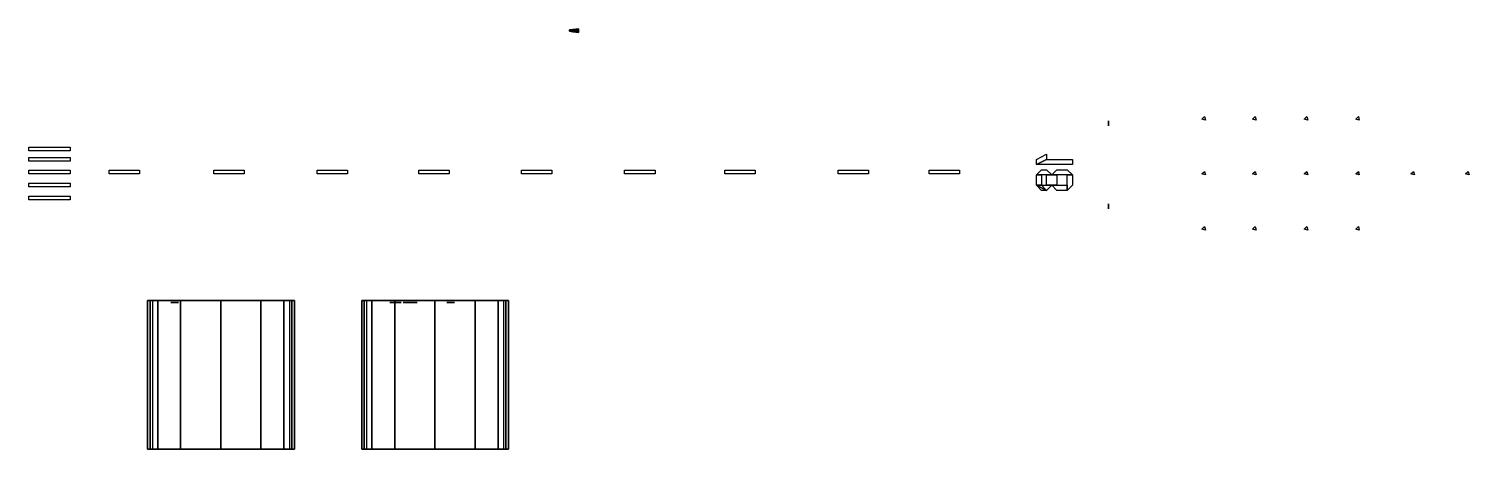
# Model space of a CAD drawing. Header units: metres. Extents: x -756 to 2036, y -667 to 148.
import ezdxf

# ---------------------------------------------------------------- set-up
doc = ezdxf.new("R2010")
doc.units = ezdxf.units.M

msp = doc.modelspace()

# ---------------------------------------------------------------- linework, layer by layer
at = {"layer": 'Hangar1', "color": 2}
for points in [[(-520.44873, -378.407684, 25.743969), (-520.44873, -666.59198, 25.743969), (-525.40509, -666.59198, 3.920148), (-525.40509, -378.407684, 3.920148)], [(-525.40509, -378.407684, 3.920148), (-525.40509, -666.59198, 3.920148), (-515.488464, -666.59198, -20.294304), (-515.488464, -378.407684, -20.294304)], [(-250.521362, -378.407684, -19.754217), (-520.44873, -378.407684, 25.743969), (-525.40509, -378.407684, 3.920148)], [(-250.521362, -378.407684, -19.754217), (-525.40509, -378.407684, 3.920148), (-515.488464, -378.407684, -20.294304)], [(-505.82312, -378.407684, 43.067795), (-505.82312, -666.59198, 43.067795), (-520.44873, -666.59198, 25.743969), (-520.44873, -378.407684, 25.743969)], [(-250.521362, -378.407684, -19.754217), (-505.82312, -378.407684, 43.067795), (-520.44873, -378.407684, 25.743969)], [(-461.33432, -378.407684, 54.21719), (-461.33432, -666.59198, 54.21719), (-505.82312, -666.59198, 43.067795), (-505.82312, -378.407684, 43.067795)], [(-250.521362, -378.407684, -19.754217), (-461.33432, -378.407684, 54.21719), (-505.82312, -378.407684, 43.067795)], [(-465.521393, -382.407684, -19.754217), (-465.521393, -382.407684, 10.245784), (-480.521362, -382.407684, 10.245784), (-480.521362, -382.407684, -19.754217)], [(-383.569427, -378.407684, 58.114506), (-383.569427, -666.59198, 58.114506), (-461.33432, -666.59198, 54.21719), (-461.33432, -378.407684, 54.21719)], [(-250.521362, -378.407684, -19.754217), (-383.569427, -378.407684, 58.114506), (-461.33432, -378.407684, 54.21719)], [(-305.69278, -378.407684, 54.383064), (-305.69278, -666.59198, 54.383064), (-383.569427, -666.59198, 58.114506), (-383.569427, -378.407684, 58.114506)], [(-250.521362, -378.407684, -19.754217), (-305.69278, -378.407684, 54.383064), (-383.569427, -378.407684, 58.114506)], [(-261.00293, -378.407684, 43.383518), (-261.00293, -666.59198, 43.383518), (-305.69278, -666.59198, 54.383064), (-305.69278, -378.407684, 54.383064)], [(-250.521362, -378.407684, -19.754217), (-261.00293, -378.407684, 43.383518), (-305.69278, -378.407684, 54.383064)], [(-246.122406, -378.407684, 26.179024), (-246.122406, -666.59198, 26.179024), (-261.00293, -666.59198, 43.383518), (-261.00293, -378.407684, 43.383518)], [(-250.521362, -378.407684, -19.754217), (-246.122406, -378.407684, 26.179024), (-261.00293, -378.407684, 43.383518)], [(-250.521362, -378.407684, -19.754217), (-250.521362, -666.59198, -19.754217), (-240.882675, -666.59198, 4.432477), (-240.882675, -378.407684, 4.432477)], [(-250.521362, -378.407684, -19.754217), (-240.882675, -378.407684, 4.432477), (-246.122406, -378.407684, 26.179024)], [(-240.882675, -378.407684, 4.432477), (-240.882675, -666.59198, 4.432477), (-246.122406, -666.59198, 26.179024), (-246.122406, -378.407684, 26.179024)], [(-515.488464, -666.59198, -20.294304), (-525.40509, -666.59198, 3.920148), (-520.44873, -666.59198, 25.743969)], [(-515.488464, -666.59198, -20.294304), (-520.44873, -666.59198, 25.743969), (-505.82312, -666.59198, 43.067795)], [(-515.488464, -666.59198, -20.294304), (-505.82312, -666.59198, 43.067795), (-461.33432, -666.59198, 54.21719)], [(-515.488464, -666.59198, -20.294304), (-461.33432, -666.59198, 54.21719), (-383.569427, -666.59198, 58.114506)], [(-515.488464, -666.59198, -20.294304), (-383.569427, -666.59198, 58.114506), (-305.69278, -666.59198, 54.383064)], [(-515.488464, -666.59198, -20.294304), (-305.69278, -666.59198, 54.383064), (-261.00293, -666.59198, 43.383518)], [(-515.488464, -666.59198, -20.294304), (-261.00293, -666.59198, 43.383518), (-246.122406, -666.59198, 26.179024)], [(-515.488464, -666.59198, -20.294304), (-246.122406, -666.59198, 26.179024), (-240.882675, -666.59198, 4.432477)], [(-515.488464, -666.59198, -20.294304), (-240.882675, -666.59198, 4.432477), (-250.521362, -666.59198, -19.754217)]]:
    msp.add_3dface(points, dxfattribs=at)
at = {"layer": 'Hangar2', "color": 1}
for points in [[(-105.448723, -378.407684, 25.743969), (-105.448723, -666.59198, 25.743969), (-110.405136, -666.59198, 3.920148), (-110.405136, -378.407684, 3.920148)], [(-110.405136, -378.407684, 3.920148), (-110.405136, -666.59198, 3.920148), (-100.488472, -666.59198, -20.294304), (-100.488472, -378.407684, -20.294304)], [(164.478638, -378.407684, -19.754217), (-105.448723, -378.407684, 25.743969), (-110.405136, -378.407684, 3.920148)], [(164.478638, -378.407684, -19.754217), (-110.405136, -378.407684, 3.920148), (-100.488472, -378.407684, -20.294304)], [(-90.823105, -378.407684, 43.067795), (-90.823105, -666.59198, 43.067795), (-105.448723, -666.59198, 25.743969), (-105.448723, -378.407684, 25.743969)], [(164.478638, -378.407684, -19.754217), (-90.823105, -378.407684, 43.067795), (-105.448723, -378.407684, 25.743969)], [(-46.33432, -378.407684, 54.21719), (-46.33432, -666.59198, 54.21719), (-90.823105, -666.59198, 43.067795), (-90.823105, -378.407684, 43.067795)], [(164.478638, -378.407684, -19.754217), (-46.33432, -378.407684, 54.21719), (-90.823105, -378.407684, 43.067795)], [(-51.663837, -382.407654, 8.437153), (-55.060726, -382.407684, 8.74397), (-55.981178, -382.407654, 7.140856)], [(-51.663837, -382.407654, 8.437153), (-55.981178, -382.407654, 7.140856), (-55.981178, -382.407715, 5.347084)], [(-51.663837, -382.407654, 8.437153), (-55.981178, -382.407715, 5.347084), (-55.060726, -382.407684, 3.74397)], [(-51.663837, -382.407654, 8.437153), (-53.457611, -382.407715, 9.050787), (-55.060726, -382.407684, 8.74397)], [(-51.663837, -382.407654, 8.437153), (-55.060726, -382.407684, 3.74397), (-53.457607, -382.407654, 3.437152)], [(-51.663837, -382.407654, 8.437153), (-53.457607, -382.407654, 3.437152), (-51.663837, -382.407715, 4.050787)], [(-51.663837, -382.407654, 8.437153), (-51.663837, -382.407715, 4.050787), (-50.060722, -382.407684, 3.74397)], [(-51.663837, -382.407654, 8.437153), (-50.060722, -382.407684, 3.74397), (-50.060722, -382.407684, 8.74397)], [(-45.367542, -382.407654, 10.347084), (-49.447086, -382.407654, 0.537741), (-50.674358, -382.407715, -3.049802)], [(-45.367542, -382.407654, 10.347084), (-50.674358, -382.407715, -3.049802), (-50.060722, -382.407684, -6.25603)], [(-45.367542, -382.407654, 10.347084), (-50.060722, -382.407684, 13.74397), (-50.367538, -382.407654, 12.140856)], [(-45.367542, -382.407654, 10.347084), (-50.367538, -382.407654, 12.140856), (-49.753906, -382.407715, 10.347083)], [(-45.367542, -382.407654, 10.347084), (-48.457607, -382.407715, 14.664422), (-50.060722, -382.407684, 13.74397)], [(-45.367542, -382.407654, 10.347084), (-49.753906, -382.407715, 10.347083), (-50.060722, -382.407684, 8.74397)], [(-45.367542, -382.407654, 10.347084), (-50.060722, -382.407684, 8.74397), (-50.060722, -382.407684, 3.74397)], [(-45.367542, -382.407654, 10.347084), (-50.060722, -382.407684, 3.74397), (-49.447086, -382.407654, 0.537741)], [(-45.367542, -382.407654, 10.347084), (-50.060722, -382.407684, -6.25603), (-48.457607, -382.407654, -7.176485)], [(-45.367542, -382.407654, 10.347084), (-46.663834, -382.407654, 14.664425), (-48.457607, -382.407715, 14.664422)], [(-45.367542, -382.407654, 10.347084), (-48.457607, -382.407654, -7.176485), (-46.663837, -382.407715, -7.176484)], [(-46.663837, -382.407715, -7.176484), (-45.060722, -382.407684, -6.25603), (-44.447086, -382.407654, -3.049802)], [(-46.663837, -382.407715, -7.176484), (-44.447086, -382.407654, -3.049802), (-45.674358, -382.407715, 0.537741)], [(-45.367542, -382.407654, 10.347084), (-46.663837, -382.407715, -7.176484), (-45.674358, -382.407715, 0.537741)], [(-45.367542, -382.407654, 10.347084), (-45.060722, -382.407684, 13.74397), (-46.663834, -382.407654, 14.664425)], [(31.430578, -378.407684, 58.114506), (31.430578, -666.59198, 58.114506), (-46.33432, -666.59198, 54.21719), (-46.33432, -378.407684, 54.21719)], [(164.478638, -378.407684, -19.754217), (31.430578, -378.407684, 58.114506), (-46.33432, -378.407684, 54.21719)], [(-35.06073, -382.407684, 13.74397), (-45.060722, -382.407684, 28.743971), (-45.681782, -382.407654, 23.620445)], [(-35.06073, -382.407684, 13.74397), (-45.681782, -382.407654, 23.620445), (-42.598934, -382.407715, 18.7609)], [(-45.674358, -382.407715, 0.537741), (-45.060722, -382.407684, 8.74397), (-45.367542, -382.407654, 10.347084)], [(-45.674358, -382.407715, 0.537741), (-45.060726, -382.407684, 3.74397), (-45.060722, -382.407684, 8.74397)], [(-45.367542, -382.407654, 10.347084), (-44.753902, -382.407715, 12.140856), (-45.060722, -382.407684, 13.74397)], [(-43.457611, -382.407715, 7.823516), (-45.060726, -382.407684, 3.74397), (-41.8545, -382.407654, 4.357607)], [(-43.457611, -382.407715, 7.823516), (-45.060722, -382.407684, 8.74397), (-45.060726, -382.407684, 3.74397)], [(-35.06073, -382.407684, 13.74397), (-43.549583, -382.407715, 29.741472), (-45.060722, -382.407684, 28.743971)], [(-35.06073, -382.407684, 13.74397), (-41.747246, -382.407654, 29.601406), (-43.549583, -382.407715, 29.741472)], [(-41.8545, -382.407654, 4.357607), (-41.663837, -382.407654, 7.823518), (-43.457611, -382.407715, 7.823516)], [(-35.06073, -382.407684, 13.74397), (-42.598934, -382.407715, 18.7609), (-40.060726, -382.407684, 13.743969)], [(-41.8545, -382.407654, 4.357607), (-38.26696, -382.407715, 3.130335), (-35.06073, -382.407684, 3.74397)], [(-41.8545, -382.407654, 4.357607), (-35.06073, -382.407684, 3.74397), (-33.714035, -382.407654, 6.827925)], [(-41.8545, -382.407654, 4.357607), (-33.714035, -382.407654, 6.827925), (-34.208252, -382.407715, 10.293195)], [(-41.8545, -382.407654, 4.357607), (-34.208252, -382.407715, 10.293195), (-41.663837, -382.407654, 7.823518)], [(-35.06073, -382.407684, 13.74397), (-40.060726, -382.407684, 28.743971), (-41.747246, -382.407654, 29.601406)], [(-34.208252, -382.407715, 10.293195), (-40.060726, -382.407684, 8.74397), (-41.663837, -382.407654, 7.823518)], [(-35.06073, -382.407684, 13.74397), (-40.060726, -382.407684, 13.743969), (-39.634487, -382.407654, 12.018582)], [(-34.208252, -382.407715, 10.293195), (-39.387383, -382.407715, 10.285947), (-40.060726, -382.407684, 8.74397)], [(-35.06073, -382.407684, 13.74397), (-36.854992, -382.407715, 24.506313), (-40.060726, -382.407684, 28.743971)], [(-34.208252, -382.407715, 10.293195), (-39.634487, -382.407654, 12.018582), (-39.387383, -382.407715, 10.285947)], [(-35.06073, -382.407684, 13.74397), (-39.634487, -382.407654, 12.018582), (-34.208252, -382.407715, 10.293195)], [(-35.06073, -382.407684, 13.74397), (-35.685535, -382.407654, 19.203838), (-36.854992, -382.407715, 24.506313)], [(-22.415077, -382.407684, 0.560078), (-24.066191, -382.407684, 3.743966), (-30.060719, -382.407684, 3.74397)], [(-22.415077, -382.407684, 0.560078), (-30.060719, -382.407684, 3.74397), (-29.066183, -382.407684, -1.256031)], [(-19.066189, -382.407684, 8.743966), (-29.066183, -382.407684, 8.743969), (-30.060719, -382.407684, 3.74397)], [(-30.060719, -382.407684, 3.74397), (-24.066191, -382.407684, 3.743966), (-22.415077, -382.407684, 6.927853)], [(-22.415077, -382.407684, 6.927853), (-19.066189, -382.407684, 8.743966), (-30.060719, -382.407684, 3.74397)], [(-19.066185, -382.407684, 23.743969), (-29.066187, -382.407684, 23.743967), (-29.832575, -382.407684, 21.161467)], [(-19.066185, -382.407684, 23.743969), (-29.832575, -382.407684, 21.161467), (-29.066187, -382.407684, 18.743969)], [(-19.066185, -382.407684, 23.743969), (-27.063454, -382.407684, 26.741238), (-29.066187, -382.407684, 23.743967)], [(-19.066185, -382.407684, 23.743969), (-29.066187, -382.407684, 18.743969), (-26.648687, -382.407684, 17.977579)], [(-22.415077, -382.407684, 0.560078), (-29.066183, -382.407684, -1.256031), (-27.063454, -382.407684, -4.253301)], [(-19.066189, -382.407684, 8.743966), (-27.063454, -382.407684, 11.741238), (-29.066183, -382.407684, 8.743969)], [(-22.415077, -382.407684, 0.560078), (-27.063454, -382.407684, -4.253301), (-24.066183, -382.407684, -6.256031)], [(-19.066189, -382.407684, 8.743966), (-24.066183, -382.407684, 13.743969), (-27.063454, -382.407684, 11.741238)], [(-19.066185, -382.407684, 23.743969), (-24.066187, -382.407684, 28.743967), (-27.063454, -382.407684, 26.741238)], [(-19.066185, -382.407684, 23.743969), (-26.648687, -382.407684, 17.977579), (-24.066187, -382.407684, 18.743969)], [(-4.06619, -382.407684, 23.743965), (-16.566187, -382.407684, 30.235773), (-24.066187, -382.407684, 28.743967)], [(-24.066187, -382.407684, 28.743967), (-19.066185, -382.407684, 23.743969), (-16.566183, -382.407684, 24.241241)], [(-24.066187, -382.407684, 28.743967), (-16.566183, -382.407684, 24.241241), (-14.066184, -382.407684, 23.743969)], [(-14.066184, -382.407684, 23.743969), (-4.06619, -382.407684, 23.743965), (-24.066187, -382.407684, 28.743967)], [(-22.415077, -382.407684, 0.560078), (-24.066183, -382.407684, -6.256031), (-16.566183, -382.407684, -7.747837)], [(-19.066189, -382.407684, 8.743966), (-14.066184, -382.407684, 13.743969), (-24.066183, -382.407684, 13.743969)], [(-19.066189, -382.407684, -1.256034), (-22.415077, -382.407684, 0.560078), (-16.566183, -382.407684, -7.747837)], [(-16.566187, -382.407684, -1.753303), (-19.066189, -382.407684, -1.256034), (-16.566183, -382.407684, -7.747837)], [(-19.066189, -382.407684, 8.743966), (-9.066191, -382.407684, 8.743966), (-10.717296, -382.407684, 15.560081)], [(-19.066189, -382.407684, 8.743966), (-10.717296, -382.407684, 15.560081), (-14.066184, -382.407684, 13.743969)], [(-16.566183, -382.407684, -7.747837), (-14.066188, -382.407684, -1.256034), (-16.566187, -382.407684, -1.753303)], [(-4.06619, -382.407684, 23.743965), (-9.066187, -382.407684, 28.743967), (-16.566187, -382.407684, 30.235773)], [(-16.566183, -382.407684, -7.747837), (-9.066183, -382.407684, -6.256031), (-6.068913, -382.407684, -4.253301)], [(-16.566183, -382.407684, -7.747837), (-6.068913, -382.407684, -4.253301), (-4.066182, -382.407684, -1.256031)], [(-16.566183, -382.407684, -7.747837), (-4.066182, -382.407684, -1.256031), (-3.299795, -382.407684, 1.326471)], [(-16.566183, -382.407684, -7.747837), (-3.299795, -382.407684, 1.326471), (-4.066182, -382.407684, 3.743969)], [(-16.566183, -382.407684, -7.747837), (-4.066182, -382.407684, 3.743969), (-6.483678, -382.407684, 4.510358)], [(-16.566183, -382.407684, -7.747837), (-6.483678, -382.407684, 4.510358), (-9.066187, -382.407684, 3.743966)], [(-16.566183, -382.407684, -7.747837), (-9.066187, -382.407684, 3.743966), (-14.066188, -382.407684, -1.256034)], [(-9.066187, -382.407684, 3.743966), (-11.566186, -382.407684, 1.243966), (-14.066188, -382.407684, -1.256034)], [(-14.066184, -382.407684, 23.743969), (-10.717288, -382.407684, 21.927855), (-4.06619, -382.407684, 23.743965)], [(-4.06619, -382.407684, 23.743965), (-9.066183, -382.407684, 18.743969), (-10.717296, -382.407684, 15.560081)], [(-4.06619, -382.407684, 23.743965), (-10.717296, -382.407684, 15.560081), (-9.066191, -382.407684, 8.743966)], [(-4.06619, -382.407684, 23.743965), (-10.717288, -382.407684, 21.927855), (-9.066183, -382.407684, 18.743969)], [(-9.066191, -382.407684, 8.743966), (-6.06892, -382.407684, 10.746696), (-4.06619, -382.407684, 13.743966)], [(-9.066191, -382.407684, 8.743966), (-4.06619, -382.407684, 13.743966), (-3.071654, -382.407684, 18.743965)], [(-9.066191, -382.407684, 8.743966), (-3.071654, -382.407684, 18.743965), (-4.06619, -382.407684, 23.743965)], [(-4.06619, -382.407684, 23.743965), (-6.06892, -382.407684, 26.741236), (-9.066187, -382.407684, 28.743967)], [(109.30722, -378.407684, 54.383064), (109.30722, -666.59198, 54.383064), (31.430578, -666.59198, 58.114506), (31.430578, -378.407684, 58.114506)], [(164.478638, -378.407684, -19.754217), (109.30722, -378.407684, 54.383064), (31.430578, -378.407684, 58.114506)], [(69.478645, -382.407684, -19.754217), (69.478645, -382.407684, 10.245784), (54.478645, -382.407684, 10.245784), (54.478645, -382.407684, -19.754217)], [(153.997086, -378.407684, 43.383518), (153.997086, -666.59198, 43.383518), (109.30722, -666.59198, 54.383064), (109.30722, -378.407684, 54.383064)], [(164.478638, -378.407684, -19.754217), (153.997086, -378.407684, 43.383518), (109.30722, -378.407684, 54.383064)], [(168.877594, -378.407684, 26.179024), (168.877594, -666.59198, 26.179024), (153.997086, -666.59198, 43.383518), (153.997086, -378.407684, 43.383518)], [(164.478638, -378.407684, -19.754217), (168.877594, -378.407684, 26.179024), (153.997086, -378.407684, 43.383518)], [(164.478638, -378.407684, -19.754217), (164.478638, -666.59198, -19.754217), (174.117325, -666.59198, 4.432477), (174.117325, -378.407684, 4.432477)], [(164.478638, -378.407684, -19.754217), (174.117325, -378.407684, 4.432477), (168.877594, -378.407684, 26.179024)], [(174.117325, -378.407684, 4.432477), (174.117325, -666.59198, 4.432477), (168.877594, -666.59198, 26.179024), (168.877594, -378.407684, 26.179024)], [(-100.488472, -666.59198, -20.294304), (-110.405136, -666.59198, 3.920148), (-105.448723, -666.59198, 25.743969)], [(-100.488472, -666.59198, -20.294304), (-105.448723, -666.59198, 25.743969), (-90.823105, -666.59198, 43.067795)], [(-100.488472, -666.59198, -20.294304), (-90.823105, -666.59198, 43.067795), (-46.33432, -666.59198, 54.21719)], [(-100.488472, -666.59198, -20.294304), (-46.33432, -666.59198, 54.21719), (31.430578, -666.59198, 58.114506)], [(-100.488472, -666.59198, -20.294304), (31.430578, -666.59198, 58.114506), (109.30722, -666.59198, 54.383064)], [(-100.488472, -666.59198, -20.294304), (109.30722, -666.59198, 54.383064), (153.997086, -666.59198, 43.383518)], [(-100.488472, -666.59198, -20.294304), (153.997086, -666.59198, 43.383518), (168.877594, -666.59198, 26.179024)], [(-100.488472, -666.59198, -20.294304), (168.877594, -666.59198, 26.179024), (174.117325, -666.59198, 4.432477)], [(-100.488472, -666.59198, -20.294304), (174.117325, -666.59198, 4.432477), (164.478638, -666.59198, -19.754217)]]:
    msp.add_3dface(points, dxfattribs=at)
at = {"layer": 'Huit', "color": 29}
for points in [[(1197.000122, -134.999786, -21.274643), (1207.000244, -124.999809, -21.274643), (1217.000244, -124.999809, -21.274643), (1227.000244, -134.999786, -21.274643)], [(1197.000122, -134.999786, -21.274643), (1207.000244, -134.999786, -21.274643), (1207.000244, -154.999802, -21.274643), (1197.000122, -154.999802, -21.274643)], [(1237.000122, -134.999802, -21.274643), (1237.000122, -154.999817, -21.274643), (1217.000244, -154.999802, -21.274643), (1217.000244, -134.999786, -21.274643)], [(1237.000244, -124.999809, -21.274643), (1257.000244, -124.999809, -21.274643), (1267.000244, -134.999802, -21.274643), (1227.000244, -134.999786, -21.274643)], [(1267.000244, -134.999802, -21.274643), (1267.000244, -154.999817, -21.274643), (1257.000244, -164.999802, -21.274643), (1257.000122, -134.999802, -21.274643)], [(1217.000244, -164.999802, -21.274643), (1207.000244, -164.999802, -21.274643), (1197.000122, -154.999802, -21.274643)], [(1217.000244, -164.999802, -21.274643), (1197.000122, -154.999802, -21.274643), (1207.000244, -154.999802, -21.274643)], [(1217.000244, -164.999802, -21.274643), (1207.000244, -154.999802, -21.274643), (1227.000244, -154.999802, -21.274643)], [(1257.000244, -164.999802, -21.274643), (1237.000244, -164.999802, -21.274643), (1227.000244, -154.999802, -21.274643), (1257.000122, -154.999817, -21.274643)]]:
    msp.add_3dface(points, dxfattribs=at)
at = {"layer": 'Light1', "color": 4}
msp.add_3dface([(1518.000122, -26.999809, -21.274643), (1523.134033, -22.035704, -21.274643), (1524.866211, -28.963886, -21.274643)], dxfattribs=at)
at = {"layer": 'Light10', "color": 3}
msp.add_3dface([(1816, -26.999809, -21.274643), (1821.134033, -22.035704, -21.274643), (1822.866089, -28.963886, -21.274643)], dxfattribs=at)
at = {"layer": 'Light11', "color": 7}
msp.add_3dface([(1816, -132.999817, -21.274643), (1821.134033, -128.035706, -21.274643), (1822.866089, -134.963898, -21.274643)], dxfattribs=at)
at = {"layer": 'Light12', "color": 11}
msp.add_3dface([(1816, -239.999817, -21.274643), (1821.134033, -235.035706, -21.274643), (1822.866089, -241.963898, -21.274643)], dxfattribs=at)
at = {"layer": 'Light13', "color": 35}
msp.add_3dface([(1923, -132.999817, -21.274643), (1928.133911, -128.035706, -21.274643), (1929.866089, -134.963898, -21.274643)], dxfattribs=at)
at = {"layer": 'Light14', "color": 36}
msp.add_3dface([(2029, -132.999817, -21.274643), (2034.133911, -128.035706, -21.274643), (2035.866089, -134.963898, -21.274643)], dxfattribs=at)
at = {"layer": 'Light2', "color": 8}
msp.add_3dface([(1518.000122, -132.999817, -21.274643), (1523.134033, -128.035706, -21.274643), (1524.866211, -134.963898, -21.274643)], dxfattribs=at)
at = {"layer": 'Light3', "color": 12}
msp.add_3dface([(1518.000122, -239.999817, -21.274643), (1523.134033, -235.035706, -21.274643), (1524.866211, -241.963898, -21.274643)], dxfattribs=at)
at = {"layer": 'Light4', "color": 5}
msp.add_3dface([(1616.000122, -26.999809, -21.274643), (1621.134033, -22.035704, -21.274643), (1622.866211, -28.963886, -21.274643)], dxfattribs=at)
at = {"layer": 'Light5', "color": 9}
msp.add_3dface([(1616.000122, -132.999817, -21.274643), (1621.134033, -128.035706, -21.274643), (1622.866211, -134.963898, -21.274643)], dxfattribs=at)
at = {"layer": 'Light6', "color": 13}
msp.add_3dface([(1616.000122, -239.999817, -21.274643), (1621.134033, -235.035706, -21.274643), (1622.866211, -241.963898, -21.274643)], dxfattribs=at)
at = {"layer": 'Light7', "color": 6}
msp.add_3dface([(1716.000122, -26.999809, -21.274643), (1721.134033, -22.035704, -21.274643), (1722.866089, -28.963886, -21.274643)], dxfattribs=at)
at = {"layer": 'Light8', "color": 10}
msp.add_3dface([(1716.000122, -132.999817, -21.274643), (1721.134033, -128.035706, -21.274643), (1722.866089, -134.963898, -21.274643)], dxfattribs=at)
at = {"layer": 'Light9', "color": 34}
msp.add_3dface([(1716.000122, -239.999817, -21.274643), (1721.134033, -235.035706, -21.274643), (1722.866089, -241.963898, -21.274643)], dxfattribs=at)
at = {"layer": 'MancheAAir', "color": 32}
for points in [[(298.594727, 145.727951, 22.747099), (292.594727, 145.271469, 21.747099), (292.594727, 145.954529, 20.890549), (298.594727, 146.980255, 21.176756)], [(298.594727, 146.980255, 21.176756), (292.594727, 145.954529, 20.890549), (292.594727, 145.710754, 19.822447), (298.594727, 146.53331, 19.218571)], [(298.594727, 146.53331, 19.218571), (292.594727, 145.710754, 19.822447), (292.594727, 144.723679, 19.347097), (298.594727, 144.723679, 18.347099)], [(298.594727, 143.719391, 22.747095), (292.594727, 144.175888, 21.747097), (292.594727, 145.271469, 21.747099), (298.594727, 145.727951, 22.747099)], [(298.594727, 144.723679, 18.347099), (292.594727, 144.723679, 19.347097), (292.594727, 143.736603, 19.822447), (298.594727, 142.914047, 19.218573)], [(298.594727, 142.467102, 21.176756), (292.594727, 143.492828, 20.890549), (292.594727, 144.175888, 21.747097), (298.594727, 143.719391, 22.747095)], [(298.594727, 142.914047, 19.218573), (292.594727, 143.736603, 19.822447), (292.594727, 143.492828, 20.890549), (298.594727, 142.467102, 21.176756)], [(304.594696, 146.001846, 23.347097), (298.594727, 145.727951, 22.747099), (298.594727, 146.980255, 21.176756), (304.594696, 147.595688, 21.34848)], [(304.594696, 147.595688, 21.34848), (298.594727, 146.980255, 21.176756), (298.594727, 146.53331, 19.218571), (304.594696, 147.02684, 18.856247)], [(304.594696, 147.02684, 18.856247), (298.594727, 146.53331, 19.218571), (298.594727, 144.723679, 18.347099), (304.594696, 144.723679, 17.747099)], [(304.594696, 143.445511, 23.347095), (298.594727, 143.719391, 22.747095), (298.594727, 145.727951, 22.747099), (304.594696, 146.001846, 23.347097)], [(304.594696, 144.723679, 17.747099), (298.594727, 144.723679, 18.347099), (298.594727, 142.914047, 19.218573), (304.594696, 142.420517, 18.856249)], [(304.594696, 141.851669, 21.34848), (298.594727, 142.467102, 21.176756), (298.594727, 143.719391, 22.747095), (304.594696, 143.445511, 23.347095)], [(304.594696, 142.420517, 18.856249), (298.594727, 142.914047, 19.218573), (298.594727, 142.467102, 21.176756), (304.594696, 141.851669, 21.34848)], [(309.99472, 146.28566, 23.968842), (304.594696, 146.001846, 23.347097), (304.594696, 147.595688, 21.34848), (309.99472, 148.233414, 21.526428)], [(309.99472, 148.233414, 21.526428), (304.594696, 147.595688, 21.34848), (304.594696, 147.02684, 18.856247), (309.99472, 147.538269, 18.480791)], [(309.99472, 147.538269, 18.480791), (304.594696, 147.02684, 18.856247), (304.594696, 144.723679, 17.747099), (309.99472, 144.723679, 17.125357)], [(309.99472, 143.161697, 23.96884), (304.594696, 143.445511, 23.347095), (304.594696, 146.001846, 23.347097), (309.99472, 146.28566, 23.968842)], [(309.99472, 144.723679, 17.125357), (304.594696, 144.723679, 17.747099), (304.594696, 142.420517, 18.856249), (309.99472, 141.909088, 18.480793)], [(309.99472, 141.213943, 21.526426), (304.594696, 141.851669, 21.34848), (304.594696, 143.445511, 23.347095), (309.99472, 143.161697, 23.96884)], [(309.99472, 141.909088, 18.480793), (304.594696, 142.420517, 18.856249), (304.594696, 141.851669, 21.34848), (309.99472, 141.213943, 21.526426)]]:
    msp.add_3dface(points, dxfattribs=at)
at = {"layer": 'Mark1', "color": 21}
msp.add_3dface([(-599.999817, -125.999847, -21.274643), (-540.999878, -125.999847, -21.274643), (-540.999878, -132.999802, -21.274643), (-599.999817, -132.999802, -21.274643)], dxfattribs=at)
at = {"layer": 'Mark10', "color": 23}
msp.add_3dface([(-755.552307, -100.999847, -21.274643), (-675.447449, -100.999847, -21.274643), (-675.447449, -107.999817, -21.274643), (-755.552307, -107.999817, -21.274643)], dxfattribs=at)
at = {"layer": 'Mark11', "color": 22}
msp.add_3dface([(-755.552307, -80.999847, -21.274643), (-675.447449, -80.999847, -21.274643), (-675.447449, -87.999817, -21.274643), (-755.552307, -87.999817, -21.274643)], dxfattribs=at)
at = {"layer": 'Mark12', "color": 15}
msp.add_3dface([(593.000183, -125.999847, -21.274643), (652.000122, -125.999847, -21.274643), (652.000122, -132.999802, -21.274643), (593.000183, -132.999802, -21.274643)], dxfattribs=at)
at = {"layer": 'Mark13', "color": 14}
msp.add_3dface([(813.000244, -125.999847, -21.274643), (872.000183, -125.999847, -21.274643), (872.000183, -132.999802, -21.274643), (813.000244, -132.999802, -21.274643)], dxfattribs=at)
at = {"layer": 'Mark14', "color": 33}
msp.add_3dface([(989.000244, -125.999847, -21.274643), (1048.000122, -125.999847, -21.274643), (1048.000122, -132.999802, -21.274643), (989.000244, -132.999802, -21.274643)], dxfattribs=at)
at = {"layer": 'Mark2', "color": 20}
msp.add_3dface([(-396.999817, -125.999847, -21.274643), (-337.999908, -125.999847, -21.274643), (-337.999908, -132.999802, -21.274643), (-396.999817, -132.999802, -21.274643)], dxfattribs=at)
at = {"layer": 'Mark3', "color": 19}
msp.add_3dface([(-196.999817, -125.999847, -21.274643), (-137.999893, -125.999847, -21.274643), (-137.999893, -132.999802, -21.274643), (-196.999817, -132.999802, -21.274643)], dxfattribs=at)
at = {"layer": 'Mark4', "color": 18}
msp.add_3dface([(0.000186, -125.999847, -21.274643), (59.000118, -125.999847, -21.274643), (59.000118, -132.999802, -21.274643), (0.000186, -132.999802, -21.274643)], dxfattribs=at)
at = {"layer": 'Mark5', "color": 17}
msp.add_3dface([(199.000198, -125.999847, -21.274643), (258.000122, -125.999847, -21.274643), (258.000122, -132.999802, -21.274643), (199.000198, -132.999802, -21.274643)], dxfattribs=at)
at = {"layer": 'Mark6', "color": 16}
msp.add_3dface([(399.000214, -125.999847, -21.274643), (458.000122, -125.999847, -21.274643), (458.000122, -132.999802, -21.274643), (399.000214, -132.999802, -21.274643)], dxfattribs=at)
at = {"layer": 'Mark7', "color": 26}
msp.add_3dface([(-755.552307, -175.999847, -21.274643), (-675.447449, -175.999847, -21.274643), (-675.447449, -182.999802, -21.274643), (-755.552307, -182.999802, -21.274643)], dxfattribs=at)
at = {"layer": 'Mark8', "color": 25}
msp.add_3dface([(-755.552307, -150.999847, -21.274643), (-675.447449, -150.999847, -21.274643), (-675.447449, -157.999817, -21.274643), (-755.552307, -157.999817, -21.274643)], dxfattribs=at)
at = {"layer": 'Mark9', "color": 24}
msp.add_3dface([(-755.552307, -125.999855, -21.274643), (-675.447449, -125.999855, -21.274643), (-675.447449, -132.999817, -21.274643), (-755.552307, -132.999817, -21.274643)], dxfattribs=at)
at = {"layer": 'PiedMancheAAir', "color": 31}
for points in [[(309.758209, 143.676636, -21.274643), (309.99472, 144.723679, -21.274643), (309.99472, 144.723679, 17.125357), (309.758209, 143.676636, 17.125357)], [(310.695709, 143.973465, -21.274643), (309.758209, 143.676636, -21.274643), (309.758209, 143.676636, 17.125357), (310.695709, 143.973465, 17.125357)], [(309.99472, 144.723679, -21.274643), (310.695709, 143.973465, -21.274643), (310.695709, 143.973465, 17.125357), (309.99472, 144.723679, 17.125357)]]:
    msp.add_3dface(points, dxfattribs=at)
at = {"layer": 'Repere1', "color": 27}
msp.add_3dface([(1337.000244, -190.999817, -17.000002), (1337.000244, -200.999817, -17.000002), (1337.000244, -200.999817, -4.000001), (1337.000244, -190.999817, -4.000001)], dxfattribs=at)
at = {"layer": 'Repere2', "color": 28}
msp.add_3dface([(1337.000244, -29.999805, -17.000002), (1337.000244, -39.999813, -17.000002), (1337.000244, -39.999813, -4.000001), (1337.000244, -29.999805, -4.000001)], dxfattribs=at)
at = {"layer": 'Un', "color": 30}
for points in [[(1217.000244, -94.999802, -21.274643), (1217.000244, -104.999809, -21.274643), (1197.000122, -114.999802, -21.274643), (1197.000122, -104.999809, -21.274643)], [(1267.000122, -104.999809, -21.274643), (1267.000122, -114.999802, -21.274643), (1197.000122, -114.999802, -21.274643), (1217.000244, -104.999809, -21.274643)]]:
    msp.add_3dface(points, dxfattribs=at)

doc.saveas('drawing.dxf')
